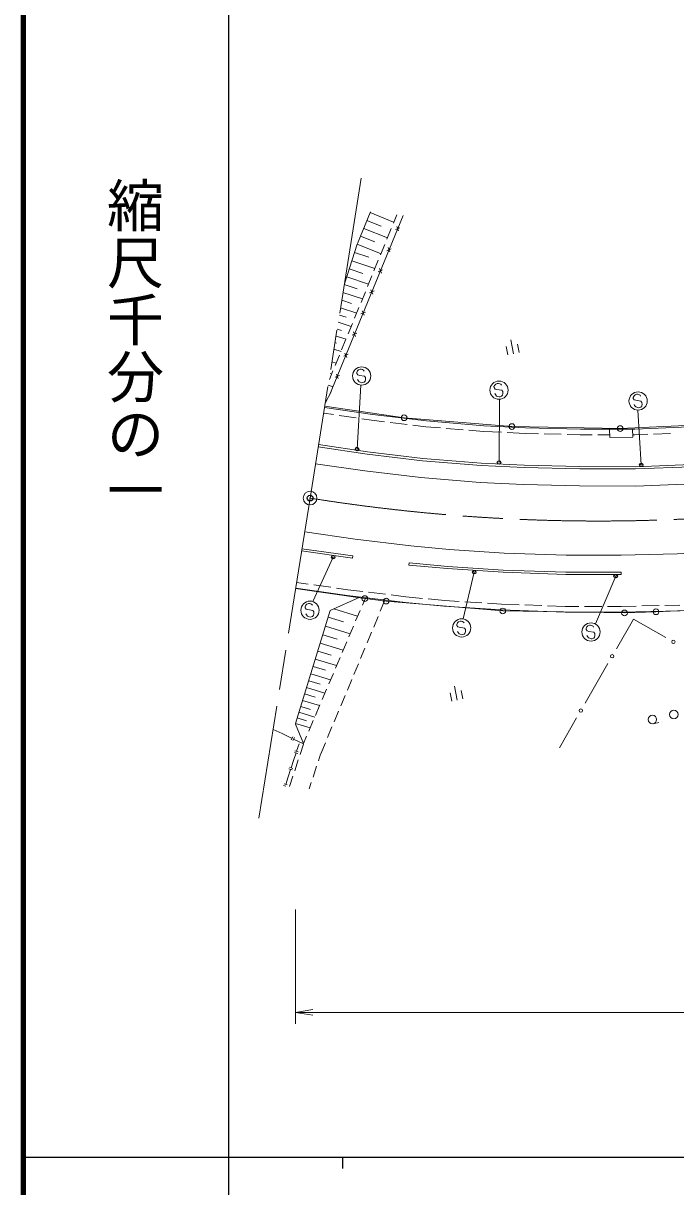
# Model space of a CAD drawing. Units: millimetres at full size, sheet at 1:1000; details may follow other scales. Extents: x 40000 to 680000, y 20000 to 380000.
# Drawn here: x 40000 to 97212, y 202409 to 304483 of the extents above; entities that cross this region are included whole.
import ezdxf
from ezdxf.enums import TextEntityAlignment as Align

# ---------------------------------------------------------------- set-up
doc = ezdxf.new("R2010")
doc.units = ezdxf.units.MM
doc.header["$LTSCALE"] = 1000
doc.header["$PDMODE"] = 32
doc.header["$PDSIZE"] = 500
doc.linetypes.add('CHAIN', pattern=[18.5, 12, -1.5, 3.5, -1.5])
for name, color, linetype, lineweight in [('M-BGD', 7, 'Continuous', 13), ('M-BMK', 2, 'CHAIN', 13), ('M-BMK-ROW', 30, 'Continuous', 13), ('M-BMK-SRVR', 3, 'Continuous', 13), ('M-STR-HTXT', 7, 'Continuous', 13), ('M-STR-STRC', 7, 'Continuous', 13), ('M-TTL', 2, 'Continuous', 140), ('M-TTL-BAND', 7, 'Continuous', 25)]:
    doc.layers.add(name, color=color, linetype=linetype, lineweight=lineweight)
doc.layers.add('M-OTRS', color=6, linetype='Continuous')
doc.styles.add('@ＭＳ ゴシック', font='')
doc.styles.get('@ＭＳ ゴシック').set_extended_font_data('@MS Gothic')

# ---------------------------------------------------------------- blocks, each defined once
blk = doc.blocks.new('open_arrow')
at = {"color": 0, "linetype": 'Continuous', "lineweight": -2}
blk.add_lwpolyline([(7.5, 1.25), (0, 0), (7.5, -1.25)], dxfattribs=at)

msp = doc.modelspace()

# ---------------------------------------------------------------- linework, layer by layer
at = {"layer": 'M-BGD'}
for p, q in [((70435, 287938), (69309, 285153)), ((70410, 287875), (72477, 287040)), ((66863, 271848), (73317, 287629)), ((70131, 287183), (71373, 286681)), ((72769, 287688), (72461, 286937)), ((69851, 286492), (71925, 285654)), ((72272, 286474), (71892, 285549)), ((72632, 286387), (73023, 286548)), ((72910, 286270), (72745, 286660)), ((69290, 285103), (68159, 281626)), ((69290, 285103), (71372, 284262)), ((69571, 285797), (70817, 285294)), ((71702, 285086), (71323, 284161)), ((72154, 284419), (71989, 284810)), ((69051, 284365), (70300, 283961)), ((71876, 284531), (72267, 284697)), ((68586, 282927), (69770, 282544)), ((68813, 283629), (70839, 282973)), ((71133, 283699), (70754, 282773)), ((71120, 282681), (71511, 282846)), ((71398, 282568), (71233, 282959)), ((68359, 282226), (70280, 281604)), ((70564, 282311), (70185, 281386)), ((68036, 280856), (69748, 280302)), ((68148, 281557), (69265, 281195)), ((69995, 280923), (69616, 279998)), ((70364, 280830), (70755, 280995)), ((70643, 280717), (70477, 281108)), ((67929, 280189), (68785, 279912)), ((67721, 278886), (68328, 278690)), ((67822, 279521), (69241, 279062)), ((69426, 279535), (69046, 278610)), ((69609, 278979), (69999, 279139)), ((69887, 278866), (69721, 279257)), ((67522, 277646), (67893, 277526)), ((67619, 278251), (68759, 277882)), ((68857, 278147), (68477, 277222)), ((67425, 277041), (68300, 276758)), ((68288, 276760), (67908, 275834)), ((68853, 277123), (69244, 277288)), ((69131, 277010), (68966, 277401)), ((82990, 275493), (82744, 276719)), ((67241, 275889), (67863, 275688)), ((67333, 276465), (67479, 276418)), ((82352, 276130), (82500, 275395)), ((83333, 276327), (83481, 275592)), ((67065, 274792), (67447, 274669)), ((67718, 275372), (67339, 274446)), ((68097, 275272), (68488, 275438)), ((68375, 275160), (68210, 275550)), ((67149, 273984), (66841, 273233)), ((66898, 273748), (67051, 273698)), ((67341, 273421), (67732, 273587)), ((67619, 273309), (67454, 273699)), ((66737, 272739), (67169, 272595)), ((66987, 272151), (66493, 271217)), ((66423, 270777), (70615, 270161)), ((70615, 270161), (75361, 269589)), ((75361, 269589), (80375, 269171)), ((80375, 269171), (84032, 269001)), ((84032, 269001), (88851, 268884)), ((88851, 268884), (93617, 268881)), ((91419, 268881), (91431, 268142)), ((93441, 268176), (93428, 268916)), ((93617, 268881), (98380, 269068)), ((91431, 268142), (93441, 268176)), ((70151, 266692), (65869, 267320)), ((75006, 266106), (70151, 266692)), ((80148, 265678), (75006, 266106)), ((83908, 265503), (80148, 265678)), ((88808, 265384), (83908, 265503)), ((98569, 265573), (93685, 265381)), ((93685, 265381), (88808, 265384)), ((68889, 257756), (64439, 258386)), ((64407, 258188), (68861, 257558)), ((68889, 257756), (68861, 257558)), ((73838, 257153), (73820, 256954)), ((77201, 256637), (73820, 256954)), ((77217, 256837), (73838, 257153)), ((82084, 256514), (77217, 256837)), ((87572, 256327), (82084, 256514)), ((92432, 256321), (87572, 256327)), ((92432, 256321), (92432, 256121)), ((92432, 256121), (87569, 256127)), ((68398, 254290), (63886, 254930)), ((73512, 253668), (68398, 254290)), ((68468, 254785), (69773, 254627)), ((70269, 254566), (71758, 254385)), ((72254, 254325), (73559, 254166)), ((66907, 252954), (69499, 254123)), ((69733, 253428), (70002, 254060)), ((71308, 252897), (71710, 253860)), ((76890, 253352), (73512, 253668)), ((81909, 253018), (76890, 253352)), ((66907, 252954), (63876, 243053)), ((66735, 252377), (68089, 251962)), ((67231, 253100), (69321, 252459)), ((69146, 252047), (69537, 252967)), ((70730, 251513), (71116, 252436)), ((87511, 252827), (81909, 253018)), ((92428, 252821), (87511, 252827)), ((92011, 249603), (93512, 252211)), ((97606, 252946), (92428, 252821)), ((93512, 252211), (96357, 250585)), ((66489, 251578), (68663, 250911)), ((68559, 250667), (68950, 251587)), ((66033, 250088), (68050, 249469)), ((66261, 250833), (67519, 250447)), ((67972, 249286), (68364, 250206)), ((70152, 250129), (70537, 251052)), ((65820, 249394), (66987, 249036)), ((69574, 248745), (69959, 249668)), ((65409, 248053), (66492, 247721)), ((65607, 248700), (67479, 248126)), ((67386, 247906), (67777, 248826)), ((68995, 247361), (69381, 248284)), ((89268, 244837), (91263, 248303)), ((65211, 247406), (66947, 246874)), ((66799, 246525), (67190, 247446)), ((64841, 246201), (66451, 245708)), ((65026, 246804), (66030, 246496)), ((66212, 245145), (66603, 246065)), ((68417, 245977), (68803, 246900)), ((78060, 245106), (77814, 246331)), ((64497, 245077), (65989, 244620)), ((64669, 245639), (65600, 245354)), ((67839, 244593), (68225, 245516)), ((77422, 245742), (77570, 245007)), ((78403, 245939), (78550, 245204)), ((64176, 244030), (65558, 243606)), ((64336, 244554), (65199, 244290)), ((65625, 243764), (66016, 244685)), ((67261, 243209), (67646, 244132)), ((63877, 243054), (65156, 242661)), ((63878, 243003), (64573, 241291)), ((64026, 243542), (64825, 243297)), ((65038, 242384), (65429, 243304)), ((87019, 240929), (88520, 243536)), ((95238, 243027), (95729, 243125)), ((62689, 242161), (61901, 242533)), ((63566, 241744), (62689, 242161)), ((64573, 241291), (64843, 241924)), ((66683, 241825), (67068, 242748)), ((63504, 241612), (63632, 241881)), ((63641, 241546), (63769, 241820)), ((64584, 241266), (63703, 241683)), ((64179, 241265), (63966, 240609)), ((64575, 241246), (64271, 240326)), ((66088, 240401), (66490, 241363)), ((63915, 240468), (63703, 239817)), ((64061, 240422), (63774, 240514)), ((64108, 240563), (63820, 240656)), ((65879, 239780), (66069, 240355)), ((63439, 239020), (63226, 238364)), ((63580, 238974), (63297, 239066)), ((63631, 239115), (63344, 239207)), ((63703, 239817), (63485, 239161)), ((64114, 239852), (63800, 238902)), ((65409, 238355), (65722, 239305)), ((63226, 238364), (63009, 237708)), ((63643, 238428), (63338, 237508)), ((65063, 237305), (65253, 237880)), ((63028, 237545), (62821, 237613)), ((63150, 237662), (62867, 237754)), ((62962, 237567), (62958, 237553))]:
    msp.add_line(p, q, dxfattribs=at)
for centre, radius in [((97008, 250213), 150), ((91637, 248953), 150), ((88894, 244186), 150), ((97040, 243840), 375), ((95164, 243394), 375)]:
    msp.add_circle(centre, radius, dxfattribs=at)
at = {"layer": 'M-BMK'}
for p, q in [((69643, 290895), (65150, 262824)), ((65150, 262824), (60656, 234753))]:
    msp.add_line(p, q, dxfattribs=at)
msp.add_arc((90441, 420812), 160000, 260.90506, 274.19617, dxfattribs=at)
at = {"layer": 'M-BMK-ROW'}
msp.add_line((73390, 269872), (66439, 270878), dxfattribs=at)
for points in [[(73390, 269872), (82851, 269102), (92342, 268924), (99985, 269294), (103086, 269470), (111333, 270327), (120911, 271774), (132379, 273964), (137327, 274902), (140315, 275472), (150315, 277478), (158278, 279074), (160010, 279419), (170861, 281604), (179229, 283283)], [(176097, 266136), (167336, 264387), (151189, 261142), (143506, 259589), (139915, 258905), (126441, 256339), (125116, 256087), (123618, 255802), (113421, 254262), (103039, 253185), (95482, 252854), (92722, 252753), (82042, 252922), (71820, 253790), (69952, 254009), (63879, 254887)]]:
    msp.add_lwpolyline(points, dxfattribs=at)
for centre in [(73390, 269872), (82851, 269102), (92342, 268924), (69952, 254009), (71820, 253790), (82042, 252922), (92722, 252753), (95482, 252854)]:
    msp.add_circle(centre, 250, dxfattribs=at)
at = {"layer": 'M-BMK-SRVR'}
msp.add_circle((65150, 262824), 600, dxfattribs=at)
at = {"layer": 'M-OTRS'}
msp.add_point((65150, 262824), dxfattribs=at)
at = {"layer": 'M-STR-HTXT'}
for p, q in [((63879, 226741), (63879, 216707)), ((63879, 217707), (437561, 217707))]:
    msp.add_line(p, q, dxfattribs=at)
at = {"layer": 'M-STR-STRC'}
for p, q in [((69318, 273979), (69239, 273850)), ((69239, 273850), (69245, 273759)), ((69245, 273759), (69340, 273629)), ((69406, 274073), (69318, 273979)), ((69340, 273629), (69470, 273595)), ((69531, 274125), (69406, 274073)), ((69470, 273595), (69918, 273531)), ((69625, 274131), (69531, 274125)), ((69749, 274097), (69625, 274131)), ((69847, 274055), (69749, 274097)), ((69892, 273973), (69847, 274055)), ((69272, 267130), (69603, 272744)), ((69369, 273151), (69321, 273232)), ((69462, 273025), (69369, 273151)), ((69555, 272984), (69462, 273025)), ((69681, 272948), (69555, 272984)), ((69778, 272954), (69681, 272948)), ((69905, 273003), (69778, 272954)), ((69988, 273098), (69905, 273003)), ((69918, 273531), (70008, 273409)), ((70020, 273226), (69988, 273098)), ((70008, 273409), (70020, 273226)), ((81354, 272735), (81275, 272606)), ((81275, 272606), (81281, 272514)), ((81443, 272828), (81354, 272735)), ((81568, 272881), (81443, 272828)), ((81661, 272886), (81568, 272881)), ((81786, 272852), (81661, 272886)), ((81883, 272811), (81786, 272852)), ((81928, 272729), (81883, 272811)), ((81281, 272514), (81377, 272385)), ((81405, 271907), (81357, 271987)), ((81377, 272385), (81507, 272351)), ((81499, 271781), (81405, 271907)), ((81591, 271739), (81499, 271781)), ((81507, 272351), (81954, 272287)), ((81718, 271703), (81591, 271739)), ((81815, 271709), (81718, 271703)), ((81942, 271758), (81815, 271709)), ((82024, 271853), (81942, 271758)), ((81954, 272287), (82044, 272164)), ((82057, 271981), (82024, 271853)), ((82044, 272164), (82057, 271981)), ((93558, 271787), (93479, 271658)), ((93479, 271658), (93484, 271567)), ((93484, 271567), (93580, 271437)), ((93646, 271881), (93558, 271787)), ((93771, 271933), (93646, 271881)), ((93864, 271939), (93771, 271933)), ((93989, 271905), (93864, 271939)), ((94087, 271863), (93989, 271905)), ((94131, 271781), (94087, 271863)), ((81752, 271497), (81718, 265946)), ((93608, 270959), (93560, 271039)), ((93580, 271437), (93710, 271403)), ((93702, 270833), (93608, 270959)), ((93794, 270792), (93702, 270833)), ((93710, 271403), (94157, 271339)), ((93921, 270756), (93794, 270792)), ((93884, 270549), (94189, 265734)), ((94018, 270762), (93921, 270756)), ((94145, 270811), (94018, 270762)), ((94227, 270906), (94145, 270811)), ((94157, 271339), (94247, 271217)), ((94260, 271034), (94227, 270906)), ((94247, 271217), (94260, 271034)), ((67209, 270156), (66344, 270283)), ((69188, 269865), (67704, 270083)), ((70549, 269665), (69683, 269793)), ((71688, 269528), (70549, 269665)), ((73674, 269289), (72185, 269468)), ((75310, 269091), (74171, 269229)), ((76581, 268985), (75310, 269091)), ((78574, 268819), (77079, 268944)), ((80342, 268672), (79072, 268778)), ((81929, 268598), (80342, 268672)), ((84014, 268501), (82428, 268575)), ((85180, 268473), (84014, 268501)), ((87179, 268424), (85680, 268461)), ((96767, 268504), (95268, 268445)), ((70178, 266890), (65901, 267518)), ((88845, 268384), (87679, 268412)), ((89886, 268383), (88845, 268384)), ((91427, 268382), (90386, 268383)), ((93627, 268381), (93438, 268381)), ((94768, 268426), (93627, 268381)), ((75026, 266305), (70178, 266890)), ((80161, 265878), (75026, 266305)), ((83915, 265703), (80161, 265878)), ((88810, 265584), (83915, 265703)), ((93681, 265581), (88810, 265584)), ((98558, 265772), (93681, 265581)), ((67179, 257648), (65389, 253747)), ((82074, 256314), (77201, 256637)), ((79542, 256316), (78570, 252225)), ((87569, 256127), (82074, 256314)), ((64979, 255279), (63965, 255423)), ((66959, 254999), (65474, 255209)), ((91949, 255970), (90171, 251781)), ((68468, 254785), (67454, 254929)), ((75019, 254029), (73559, 254166)), ((64787, 253424), (64708, 253295)), ((64708, 253295), (64713, 253203)), ((64713, 253203), (64809, 253074)), ((64875, 253517), (64787, 253424)), ((65000, 253570), (64875, 253517)), ((65093, 253575), (65000, 253570)), ((65218, 253541), (65093, 253575)), ((65316, 253500), (65218, 253541)), ((65360, 253418), (65316, 253500)), ((76978, 253846), (75517, 253983)), ((78208, 253764), (76978, 253846)), ((80204, 253632), (78707, 253731)), ((81934, 253517), (80703, 253599)), ((83477, 253465), (81934, 253517)), ((85476, 253397), (83977, 253448)), ((87519, 253327), (85976, 253380)), ((88724, 253326), (87519, 253327)), ((90724, 253323), (89224, 253325)), ((92428, 253321), (91224, 253323)), ((93749, 253353), (92428, 253321)), ((95749, 253401), (94249, 253365)), ((97570, 253445), (96249, 253413)), ((64837, 252596), (64789, 252676)), ((64809, 253074), (64939, 253040)), ((64931, 252470), (64837, 252596)), ((65024, 252428), (64931, 252470)), ((64939, 253040), (65386, 252976)), ((65150, 252393), (65024, 252428)), ((65247, 252398), (65150, 252393)), ((65374, 252447), (65247, 252398)), ((65457, 252542), (65374, 252447)), ((65386, 252976), (65476, 252853)), ((65489, 252670), (65457, 252542)), ((65476, 252853), (65489, 252670)), ((78084, 251874), (78005, 251745)), ((78005, 251745), (78010, 251653)), ((78010, 251653), (78106, 251523)), ((78172, 251967), (78084, 251874)), ((78134, 251046), (78086, 251126)), ((78106, 251523), (78236, 251490)), ((78297, 252020), (78172, 251967)), ((78236, 251490), (78683, 251426)), ((78390, 252025), (78297, 252020)), ((78515, 251991), (78390, 252025)), ((78613, 251950), (78515, 251991)), ((78657, 251868), (78613, 251950)), ((78683, 251426), (78773, 251303)), ((78786, 251120), (78754, 250992)), ((78773, 251303), (78786, 251120)), ((89430, 251518), (89351, 251389)), ((89351, 251389), (89356, 251297)), ((89356, 251297), (89452, 251168)), ((89518, 251611), (89430, 251518)), ((89452, 251168), (89582, 251134)), ((89643, 251664), (89518, 251611)), ((89582, 251134), (90029, 251070)), ((89736, 251669), (89643, 251664)), ((89861, 251635), (89736, 251669)), ((89959, 251594), (89861, 251635)), ((90003, 251512), (89959, 251594)), ((78228, 250920), (78134, 251046)), ((78320, 250878), (78228, 250920)), ((78447, 250842), (78320, 250878)), ((78544, 250848), (78447, 250842)), ((78671, 250897), (78544, 250848)), ((78754, 250992), (78671, 250897)), ((89480, 250690), (89432, 250770)), ((89574, 250564), (89480, 250690)), ((89667, 250522), (89574, 250564)), ((89793, 250487), (89667, 250522)), ((89890, 250492), (89793, 250487)), ((90017, 250541), (89890, 250492)), ((90100, 250636), (90017, 250541)), ((90029, 251070), (90119, 250947)), ((90132, 250764), (90100, 250636)), ((90119, 250947), (90132, 250764))]:
    msp.add_line(p, q, dxfattribs=at)
for points in [[(65633, 265844), (69953, 265210), (74854, 264619), (80051, 264186), (83855, 264009), (88789, 263889), (93714, 263886), (98649, 264080), (103564, 264416), (108446, 264897), (113323, 265488), (118196, 266194), (125446, 267435), (135053, 269251), (138981, 270035), (168995, 276055), (174847, 277242)], [(175283, 271179), (164983, 269098), (141036, 264293), (131470, 262392), (126710, 261507), (121425, 260584), (116634, 259831), (111834, 259174), (107018, 258640), (102198, 258206), (97328, 257934), (92433, 257816), (87599, 257822), (82159, 258007), (77336, 258327), (73979, 258642), (69098, 259236), (64675, 259862)]]:
    msp.add_lwpolyline(points, dxfattribs=at)
for centre in [(69675, 273541), (81711, 272296), (93914, 271349), (65143, 252985), (78440, 251435), (89786, 251079)]:
    msp.add_circle(centre, 800, dxfattribs=at)
at = {"layer": 'M-STR-STRC', "lineweight": 25}
for centre in [(69272, 267130), (81718, 265946), (94189, 265734), (67179, 257648), (79542, 256316), (91949, 255970)]:
    msp.add_circle(centre, 150, dxfattribs=at)
at = {"layer": 'M-TTL'}
msp.add_line((40000, 380000), (40000, 20000), dxfattribs=at)
at = {"layer": 'M-TTL-BAND'}
for p, q in [((58000, 370000), (58000, 20000)), ((40000, 205000), (579000, 205000)), ((68000, 205000), (68000, 204000))]:
    msp.add_line(p, q, dxfattribs=at)

# ---------------------------------------------------------------- block references
at = {"layer": 'M-STR-HTXT', "xscale": 200, "yscale": 200}
msp.add_blockref('open_arrow', (63879, 217707), dxfattribs=at)

# ---------------------------------------------------------------- texts
at = {"layer": 'M-TTL-BAND', "style": '@ＭＳ ゴシック'}
msp.add_text('縮尺千分の一', height=3666, rotation=270, dxfattribs=at).set_placement((49777, 261030), align=Align.MIDDLE_RIGHT)

doc.saveas('drawing.dxf')
